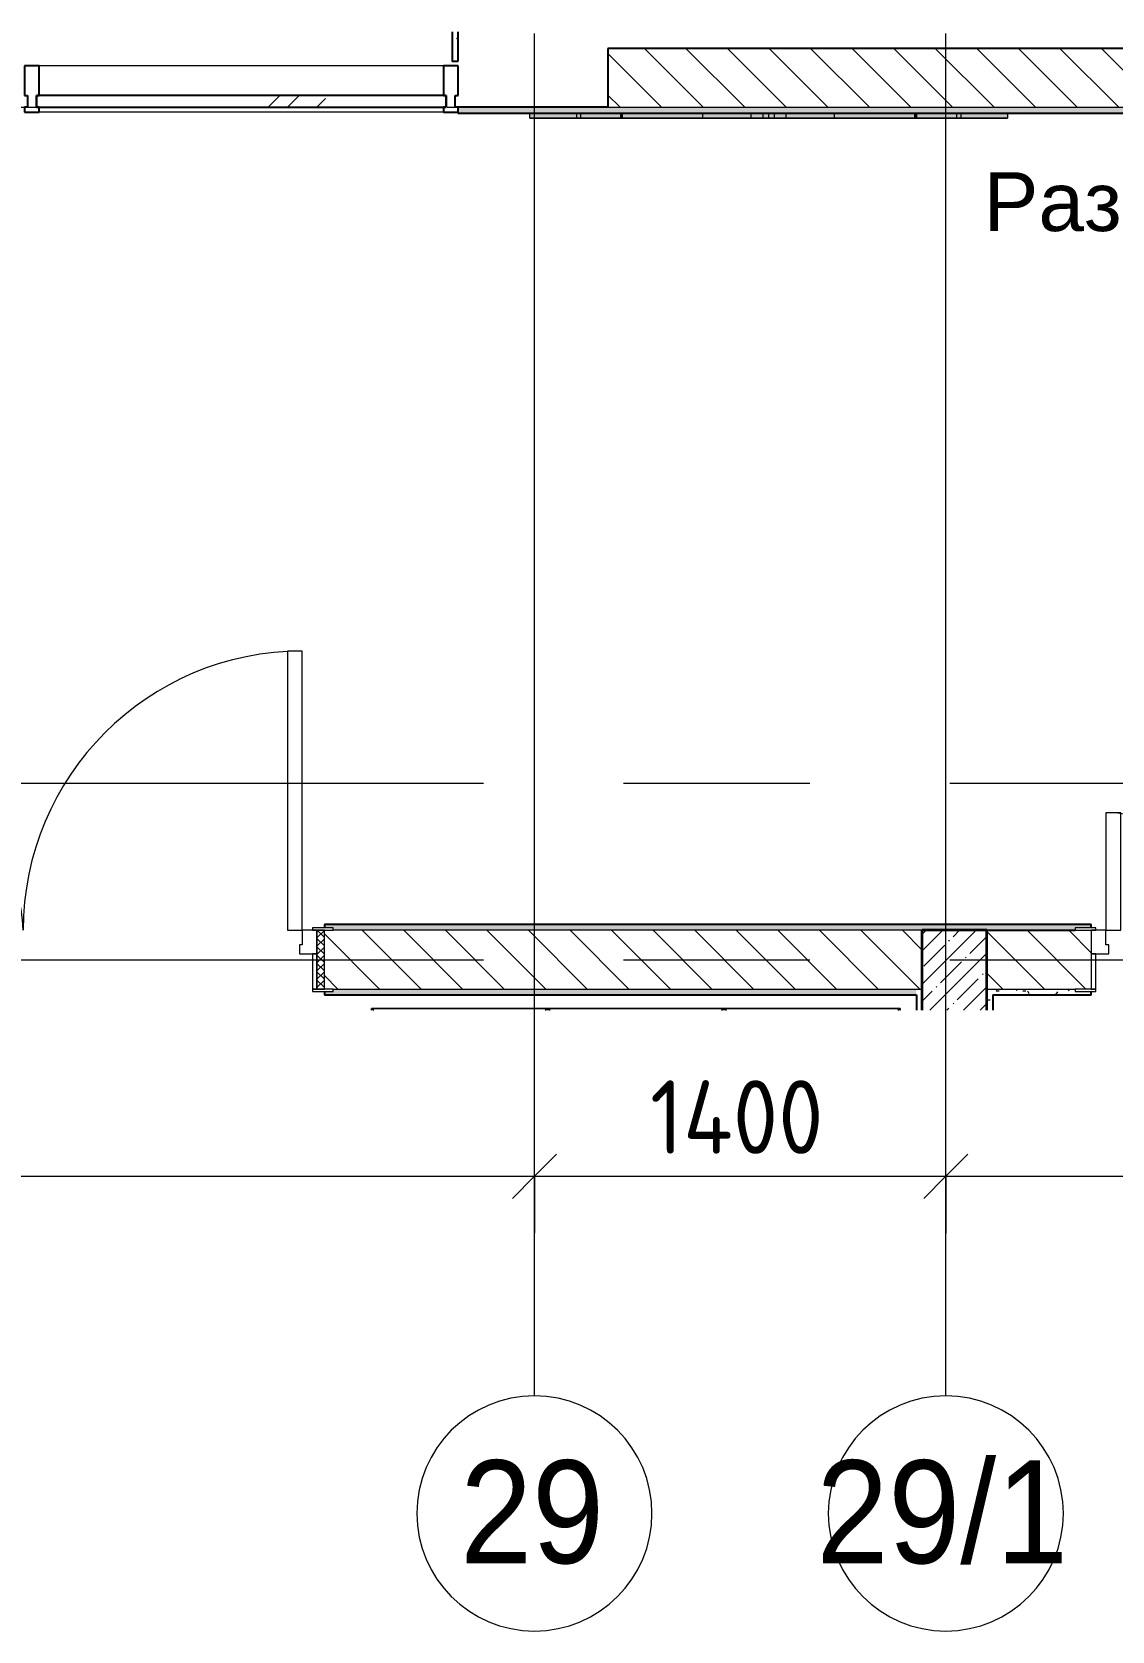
# Model space of a CAD drawing. Header units: millimetres. Extents: x 95863 to 181387, y -1987 to 13800.
# Drawn here: x 104100 to 107776, y 8216 to 13656 of the extents above; entities that cross this region are included whole.
import ezdxf

# ---------------------------------------------------------------- set-up
doc = ezdxf.new("R2010")
doc.units = ezdxf.units.MM
doc.linetypes.add('Осевая', pattern=[3175, 635, -476.25, 1587.5, -476.25])
for name, color, linetype, lineweight in [('A-ANNO-DIMS', 7, 'Continuous', 9), ('A-ANNO-DIMS-100', 7, 'Continuous', 9), ('A-DOOR', 7, 'Continuous', 9), ('A-DOOR-1', 7, 'Continuous', 13), ('A-DOOR-FRAM', 7, 'Continuous', 13), ('A-DOOR-FRAM-1', 7, 'Continuous', 9), ('A-GLAZ-CURT', 7, 'Continuous', 9), ('A-GLAZ-CURT-1', 7, 'Continuous', 25), ('A-GLAZ-CWMG', 7, 'Continuous', 9), ('A-GLAZ-CWMG-1', 7, 'Continuous', 25), ('A-WALL-2', 7, 'Continuous', 9), ('G-ANNO-SYMB', 7, 'Continuous', 9), ('I-WALL', 7, 'Continuous', 9), ('Оси', 7, 'Continuous', 9), ('Оси-1', 7, 'Continuous', 20), ('Оси-2', 7, 'Осевая', 9)]:
    doc.layers.add(name, color=color, linetype=linetype, lineweight=lineweight)
for name, color, linetype, lineweight, true_color in [('A-WALL-1', 7, 'Continuous', 25, 0x3c3c3c), ('A-WALL-3', 7, 'Continuous', 35, 0x3c3c3c), ('A-WALL-FNSH-1', 7, 'Continuous', 13, 0x3c3c3c), ('I-FURN-1', 7, 'Continuous', 9, 0xf0f0f0)]:
    doc.layers.add(name, color=color, linetype=linetype, lineweight=lineweight, true_color=true_color)
doc.layers.add('I-FURN-2', color=7, linetype='Continuous', lineweight=9, transparency=1)
doc.styles.add('Arial', font='arial.ttf', dxfattribs={"width": 0.9, "height": 350})
doc.styles.add('Arial_1', font='arial.ttf', dxfattribs={"height": 200})
doc.styles.add('ISOCPEUR', font='isocpeur.ttf', dxfattribs={"width": 0.9, "height": 250})
doc.dimstyles.new('ISO-2_5_0_9К_БОЛЬШОЙ', dxfattribs={"dimscale": 304.8, "dimtxt": 248.995294, "dimasz": 0.492126, "dimexe": 0.393701, "dimexo": 0.984252, "dimgap": 0, "dimtad": 1, "dimdec": 0, "dimrnd": 10, "dimzin": 0, "dimdsep": 46, "dimtxsty": 'ISOCPEUR', "dimblk1": 'OBLIQUE', "dimblk2": 'OBLIQUE', "dimsah": 1, "dimcen": 0.09, "dimdle": 0.393701, "dimazin": 0, "dimtfac": 1, "dimtdec": 4, "dimtix": 1, "dimtmove": 0, "dimatfit": 3, "dimfxl": 1, "dimtvp": 1, "dimtolj": 1, "dimtzin": 0, "dimarcsym": 2})
pattern_1 = [(135, (0, 0), (-70.71068, -70.71068), [])]
pattern_2 = [(0, (0, 0), (121.92, 30.48), [10.058, -81.382, 10.058, -81.382, -487.68]), (0, (0, 0), (121.92, 30.48), [-182.88, 10.058, -172.822, 10.058, -81.382, -213.36]), (0, (0, 0), (121.92, 30.48), [-457.2, 10.058, -50.902, 10.058, -142.342]), (120, (45.72, 15.24), (-87.356454, 90.345817), [10.058, -81.382, 10.058, -81.382, -487.68]), (120, (45.72, 15.24), (-87.356454, 90.345817), [-182.88, 10.058, -172.822, 10.058, -81.382, -213.36]), (120, (45.72, 15.24), (-87.356454, 90.345817), [-457.2, 10.058, -50.902, 10.058, -142.342]), (240, (60.96, 76.2), (-34.563546, -120.825817), [10.058, -81.382, 10.058, -81.382, -487.68]), (240, (60.96, 76.2), (-34.563546, -120.825817), [-182.88, 10.058, -172.822, 10.058, -81.382, -213.36]), (240, (60.96, 76.2), (-34.563546, -120.825817), [-457.2, 10.058, -50.902, 10.058, -142.342])]

# ---------------------------------------------------------------- blocks, each defined once
blk = doc.blocks.new('110_Дверь_СКБ_2Ст - Д-2а_л_ Из коридора на лестницу-32216062-План разверток пом_ 2_56_ Этаж 2')
at = {"layer": 'A-DOOR'}
for centre, radius, start, end in [((662.5, 100), 900, 90, 180), ((-637.5, 100), 400, 360, 90)]:
    blk.add_arc(centre, radius, start, end, dxfattribs=at)
at = {"layer": 'A-DOOR-1'}
for p, q in [((662.5, 1000), (612.5, 1000)), ((612.5, 1000), (612.5, 100)), ((662.5, 100), (662.5, 1000)), ((-637.5, 500), (-637.5, 100)), ((-587.5, 500), (-637.5, 500)), ((-587.5, 100), (-587.5, 500)), ((-637.5, 100), (-587.5, 100)), ((612.5, 100), (662.5, 100))]:
    blk.add_line(p, q, dxfattribs=at)
at = {"layer": 'A-DOOR-FRAM'}
for p, q in [((-672.5, 108), (-742.5, 108)), ((-742.5, 108), (-742.5, 100)), ((-742.5, 100), (-672.5, 100)), ((-637.5, 100), (-687.5, 100)), ((-687.5, 100), (-687.5, 20)), ((-672.5, 100), (-672.5, 108)), ((-637.5, 50), (-637.5, 100)), ((662.5, 100), (662.5, 50)), ((712.5, 100), (662.5, 100)), ((767.5, 108), (697.5, 108)), ((697.5, 108), (697.5, 100)), ((697.5, 100), (767.5, 100)), ((712.5, 20), (712.5, 100)), ((767.5, 100), (767.5, 108)), ((-687.5, 20), (-627.5, 20)), ((-672.5, 20), (-687.5, 20)), ((-687.5, 20), (-687.5, -100)), ((-672.5, -100), (-672.5, 20)), ((-627.5, 50), (-637.5, 50)), ((-627.5, 20), (-627.5, 50)), ((662.5, 50), (652.5, 50)), ((652.5, 50), (652.5, 20)), ((652.5, 20), (712.5, 20)), ((712.5, 20), (697.5, 20)), ((697.5, 20), (697.5, -100)), ((712.5, -100), (712.5, 20)), ((-672.5, -100), (-742.5, -100)), ((-742.5, -100), (-742.5, -108)), ((-742.5, -108), (-672.5, -108)), ((-687.5, -100), (-672.5, -100)), ((-672.5, -108), (-672.5, -100)), ((697.5, -100), (712.5, -100)), ((767.5, -100), (697.5, -100)), ((697.5, -100), (697.5, -108)), ((697.5, -108), (767.5, -108)), ((767.5, -108), (767.5, -100))]:
    blk.add_line(p, q, dxfattribs=at)
blk = doc.blocks.new('110_Дверь_СКБ_2Ст - Д-6_л__ ДОО_Дв_1450x2100h_Дверь из раздевальной в коридор-25835678-План разверток пом_ 2_56_ Этаж 2')
at = {"layer": 'A-DOOR'}
h = blk.add_hatch(dxfattribs=at)
h.set_pattern_fill('FP_6', color=256, style=0, pattern_type=2)
h.set_pattern_definition([(135, (1576.41, 164.685), (-14.14214, -14.14214), []), (225, (1576.41, 164.685), (14.14214, -14.14214), [])])
h.paths.add_polyline_path([(737.5, -100), (737.5, 100), (712.5, 100), (712.5, -100)])
at = {"layer": 'A-DOOR-FRAM-1'}
h = blk.add_hatch(dxfattribs=at)
h.set_pattern_fill('FP_7', color=256, style=0, pattern_type=2)
h.set_pattern_definition([(45, (-546.384, 164.685), (-14.1421, 14.1421), []), (135, (-546.384, 164.685), (-14.1421, -14.1421), [])])
h.paths.add_polyline_path([(-687.5, -100), (-687.5, 100), (-712.5, 100), (-712.5, -100)])
at = {"layer": 'A-DOOR'}
for centre, radius, start, end in [((662.5, 100), 950, 90, 180), ((-637.5, 100), 350, 360, 90)]:
    blk.add_arc(centre, radius, start, end, dxfattribs=at)
at = {"layer": 'A-DOOR-1'}
for p, q in [((662.5, 1050), (612.5, 1050)), ((612.5, 1050), (612.5, 100)), ((662.5, 100), (662.5, 1050)), ((-637.5, 450), (-637.5, 100)), ((-587.5, 450), (-637.5, 450)), ((-587.5, 100), (-587.5, 450)), ((-637.5, 100), (-587.5, 100)), ((612.5, 100), (662.5, 100))]:
    blk.add_line(p, q, dxfattribs=at)
at = {"layer": 'A-DOOR-FRAM'}
for p, q in [((-672.5, 108), (-742.5, 108)), ((-742.5, 108), (-742.5, 100)), ((-742.5, 100), (-672.5, 100)), ((-687.5, 100), (-712.5, 100)), ((-712.5, 100), (-712.5, -100)), ((-637.5, 100), (-687.5, 100)), ((-687.5, 100), (-687.5, 20)), ((-687.5, -100), (-687.5, 100)), ((-672.5, 100), (-672.5, 108)), ((-637.5, 50), (-637.5, 100)), ((662.5, 100), (662.5, 50)), ((712.5, 100), (662.5, 100)), ((767.5, 108), (697.5, 108)), ((697.5, 108), (697.5, 100)), ((697.5, 100), (767.5, 100)), ((712.5, 20), (712.5, 100)), ((737.5, 100), (712.5, 100)), ((712.5, 100), (712.5, -100)), ((737.5, -100), (737.5, 100)), ((767.5, 100), (767.5, 108)), ((-687.5, 20), (-627.5, 20)), ((-672.5, 20), (-687.5, 20)), ((-687.5, 20), (-687.5, -100)), ((-672.5, -100), (-672.5, 20)), ((-627.5, 50), (-637.5, 50)), ((-627.5, 20), (-627.5, 50)), ((662.5, 50), (652.5, 50)), ((652.5, 50), (652.5, 20)), ((652.5, 20), (712.5, 20)), ((712.5, 20), (697.5, 20)), ((697.5, 20), (697.5, -100)), ((712.5, -100), (712.5, 20)), ((-672.5, -100), (-742.5, -100)), ((-742.5, -100), (-742.5, -108)), ((-742.5, -108), (-672.5, -108)), ((-712.5, -100), (-687.5, -100)), ((-687.5, -100), (-672.5, -100)), ((-672.5, -108), (-672.5, -100)), ((697.5, -100), (712.5, -100)), ((767.5, -100), (697.5, -100)), ((697.5, -100), (697.5, -108)), ((697.5, -108), (767.5, -108)), ((712.5, -100), (737.5, -100)), ((767.5, -108), (767.5, -100))]:
    blk.add_line(p, q, dxfattribs=at)
blk = doc.blocks.new('Шкаф параметрический - 1_257-25586514-План разверток пом_ 2_56_ Этаж 2')
at = {"layer": 'I-FURN-1'}
for p, q in [((0, 400), (8.6, 394.2)), ((600, 400), (0, 400)), ((0, 400), (0, 394.2)), ((0, 394.2), (0, 400)), ((0, 400), (600, 400)), ((591.4, 394.2), (600, 400)), ((600, 394.2), (600, 400)), ((600, 400), (600, 394.2))]:
    blk.add_line(p, q, dxfattribs=at)
blk = doc.blocks.new('Дерево_ декор - Дерево_ декор-30717852-План разверток пом_ 2_56_ Этаж 2')
at = {"layer": 'I-FURN-2'}
for points in [[(-653.9, -8.3), (-812.9, -8.3), (-812.9, -24.3), (-639, -24.3), (-639, -8.3), (-644.7, -8.3)], [(-308.4, -8.3), (-653.9, -8.3), (-653.9, -24.3), (-224.5, -24.3), (-224.5, -8.3), (-263.2, -8.3)], [(-497.5, -8.3), (-503.8, -8.3), (-503.8, -24.3), (-497.5, -24.3), (-497.5, -19.6)], [(208.4, -8.3), (-224.5, -8.3), (-224.5, -24.3), (224.5, -24.3), (224.5, -8.3)], [(624.7, -8.3), (224.5, -8.3), (224.5, -24.3), (653.9, -24.3), (653.9, -8.3), (644.7, -8.3)], [(497.5, -8.3), (497.5, -24.3), (503.8, -24.3), (503.8, -8.3)], [(769.7, -8.3), (639, -8.3), (639, -24.3), (812.9, -24.3), (812.9, -8.3), (795.5, -8.3)]]:
    blk.add_hatch(color=256, dxfattribs=at).paths.add_polyline_path(points)
at = {"layer": 'I-FURN-1'}
for p, q in [((-813.4, -8.3), (-813.4, -24.3)), ((-654.2, -8.3), (-812.9, -8.3)), ((-812.9, -8.3), (-654.4, -8.3)), ((-812.9, -24.3), (-782.9, -24.3)), ((-654.4, -24.3), (-812.9, -24.3)), ((-782.9, -24.3), (-654.2, -24.3)), ((-654.5, -8.3), (-654.5, -24.3)), ((-654.5, -8.3), (-224.5, -8.3)), ((-224.5, -24.3), (-654.5, -24.3)), ((-654.4, -8.3), (-639, -8.3)), ((-639, -24.3), (-654.4, -24.3)), ((-639, -8.3), (-654.3, -8.3)), ((-654.3, -24.3), (-639, -24.3)), ((-639.5, -8.3), (-654.2, -8.3)), ((-654.2, -24.3), (-639.5, -24.3)), ((-497.5, -8.3), (-639.5, -8.3)), ((-639.5, -24.3), (-553.7, -24.3)), ((-639, -24.3), (-639, -8.3)), ((-553.7, -24.3), (-497.5, -24.3)), ((-503.8, -8.3), (-503.8, -24.3)), ((-498.6, -8.3), (-503.8, -8.3)), ((-503.8, -8.3), (-503.8, -8.3)), ((-503.8, -8.3), (-497.5, -8.3)), ((-503.8, -24.3), (-503.8, -24.3)), ((-503.8, -24.3), (-498.6, -24.3)), ((-497.5, -24.3), (-503.8, -24.3)), ((-18.7, -8.3), (-497.8, -8.3)), ((-497.8, -24.3), (-375.5, -24.3)), ((-497.5, -8.3), (-497.5, -24.3)), ((-375.5, -24.3), (-273.2, -24.3)), ((-273.2, -24.3), (-219.3, -24.3)), ((-224.5, -8.3), (224.5, -8.3)), ((-224.5, -8.3), (-224.5, -24.3)), ((224.5, -24.3), (-224.5, -24.3)), ((-219.3, -24.3), (-166.8, -24.3)), ((-166.8, -24.3), (-75.2, -24.3)), ((-75.2, -24.3), (-18.7, -24.3)), ((0, -8.3), (-60, -8.3)), ((-60, -8.3), (-19.2, -8.3)), ((-60, -8.3), (-60, -24.3)), ((-19.2, -24.3), (-60, -24.3)), ((-60, -24.3), (0, -24.3)), ((-19.2, -8.3), (0, -8.3)), ((-19.2, -24.3), (-19.2, -8.3)), ((0, -24.3), (-19.2, -24.3)), ((-7.5, -8.3), (-18.4, -8.3)), ((-18.4, -24.3), (-7.5, -24.3)), ((0, -8.3), (-7.5, -8.3)), ((-7.5, -24.3), (0, -24.3)), ((7.5, -8.3), (0, -8.3)), ((0, -8.3), (0, -24.3)), ((60, -8.3), (0, -8.3)), ((0, -8.3), (19.2, -8.3)), ((0, -8.3), (0, -24.3)), ((0, -24.3), (7.5, -24.3)), ((19.2, -24.3), (0, -24.3)), ((0, -24.3), (60, -24.3)), ((14.9, -8.3), (7.5, -8.3)), ((7.5, -24.3), (18.4, -24.3)), ((18.4, -8.3), (14.9, -8.3)), ((497.8, -8.3), (18.7, -8.3)), ((18.7, -24.3), (40.3, -24.3)), ((19.2, -8.3), (60, -8.3)), ((19.2, -8.3), (19.2, -24.3)), ((60, -24.3), (19.2, -24.3)), ((40.3, -24.3), (219.3, -24.3)), ((60, -8.3), (60, -24.3)), ((219.3, -24.3), (273.2, -24.3)), ((224.5, -8.3), (654.5, -8.3)), ((224.5, -8.3), (224.5, -24.3)), ((654.5, -24.3), (224.5, -24.3)), ((273.2, -24.3), (326, -24.3)), ((326, -24.3), (419.2, -24.3)), ((419.2, -24.3), (482.2, -24.3)), ((482.2, -24.3), (497.8, -24.3)), ((639.5, -8.3), (497.5, -8.3)), ((497.5, -8.3), (503.8, -8.3)), ((497.5, -8.3), (497.5, -24.3)), ((503.8, -24.3), (497.5, -24.3)), ((497.5, -24.3), (609.7, -24.3)), ((503.8, -8.3), (498.6, -8.3)), ((498.6, -24.3), (503.8, -24.3)), ((503.8, -24.3), (503.8, -8.3)), ((503.8, -8.3), (503.8, -8.3)), ((503.8, -24.3), (503.8, -24.3)), ((609.7, -24.3), (639.5, -24.3)), ((654.3, -8.3), (639, -8.3)), ((639, -8.3), (654.4, -8.3)), ((639, -8.3), (639, -24.3)), ((654.4, -24.3), (639, -24.3)), ((639, -24.3), (654.3, -24.3)), ((654.2, -8.3), (639.5, -8.3)), ((639.5, -24.3), (812.9, -24.3)), ((812.9, -8.3), (654.2, -8.3)), ((654.4, -8.3), (812.9, -8.3)), ((812.9, -24.3), (654.4, -24.3)), ((654.5, -24.3), (654.5, -8.3)), ((813.4, -24.3), (813.4, -8.3))]:
    blk.add_line(p, q, dxfattribs=at)
blk = doc.blocks.new('Прямоугольный импост - Импост структурный с накладкой - 160мм Темный-30756008-План разверток пом_ 2_56_ Этаж 2')
at = {"layer": 'A-GLAZ-CWMG-1'}
for p, q in [((-50, 0), (-50, 17)), ((-50, 17), (0, 17)), ((-40, 0), (-50, 0)), ((-40, -40), (-40, 0)), ((0, 0), (-10, 0)), ((-10, 0), (-10, -40)), ((0, 17), (0, 0)), ((-50, -140), (-50, -40)), ((-50, -40), (-40, -40)), ((-10, -40), (0, -40)), ((0, -40), (0, -140)), ((0, -140), (-50, -140))]:
    blk.add_line(p, q, dxfattribs=at)
blk = doc.blocks.new('Системная панель - Стекло - 40мм-32427251-План разверток пом_ 2_56_ Этаж 2')
at = {"layer": 'A-GLAZ-CURT'}
h = blk.add_hatch(dxfattribs=at)
h.set_pattern_fill('FP_13', color=256, style=0, pattern_type=2)
h.set_pattern_definition([(45, (-104912.5, -13300), (-282.8427, 282.8427), [200, -600]), (45, (-105112.5, -13400), (-282.8427, 282.8427), [600, -200]), (45, (-104712.5, -13500), (-282.8427, 282.8427), [200, -600])])
h.paths.add_polyline_path([(-697.5, 0), (697.5, 0), (697.5, 40), (-697.5, 40)])
at = {"layer": 'A-GLAZ-CURT-1'}
for p, q in [((697.5, 40), (-697.5, 40)), ((-697.5, 40), (-697.5, 0)), ((697.5, 0), (697.5, 40)), ((-697.5, 0), (697.5, 0))]:
    blk.add_line(p, q, dxfattribs=at)
blk = doc.blocks.new('Прямоугольный импост - Импост структурный с накладкой - 160мм Темный-32427249-План разверток пом_ 2_56_ Этаж 2')
at = {"layer": 'A-GLAZ-CWMG'}
for p, q in [((105500, 13540), (104125, 13540)), ((105500, 13383), (104125, 13383))]:
    blk.add_line(p, q, dxfattribs=at)
blk = doc.blocks.new('Прямоугольный импост - Импост структурный с накладкой - 160мм Темный-30755591-План разверток пом_ 2_56_ Этаж 2')
at = {"layer": 'A-GLAZ-CWMG-1'}
for p, q in [((-25, 0), (-25, 17)), ((-25, 17), (25, 17)), ((-15, 0), (-25, 0)), ((-15, -40), (-15, 0)), ((25, 0), (15, 0)), ((15, 0), (15, -40)), ((25, 17), (25, 0)), ((-25, -140), (-25, -40)), ((-25, -40), (-15, -40)), ((15, -40), (25, -40)), ((25, -40), (25, -140)), ((25, -140), (-25, -140))]:
    blk.add_line(p, q, dxfattribs=at)
blk = doc.blocks.new('Ось сетки - D8-29747960-План разверток пом_ 2_56_ Этаж 2')
at = {"layer": 'Оси-1'}
for start, end in [(360, 180), (180, 360)]:
    blk.add_arc((0, 0), 4, start, end, dxfattribs=at)
blk = doc.blocks.new('DIMBLOCK3-План разверток пом_ 2_56_ Этаж 2')
at = {"layer": 'A-ANNO-DIMS-100'}
for p, q in [((100710, 9569.2), (100710, 9883.1)), ((105810, 9569.2), (105810, 9883.1)), ((100710, 9763.1), (105810, 9763.1)), ((100710, 9763.1), (100710, 9569.2)), ((105810, 9763.1), (105810, 9569.2))]:
    blk.add_line(p, q, dxfattribs=at)
at = {"layer": 'A-ANNO-DIMS-100', "lineweight": 20}
for p, q in [((100710, 9763.1), (100785, 9838.1)), ((105810, 9763.1), (105885, 9838.1)), ((100710, 9763.1), (100635, 9688.1)), ((105810, 9763.1), (105735, 9688.1))]:
    blk.add_line(p, q, dxfattribs=at)
at = {"layer": 'A-ANNO-DIMS-100', "color": 0, "insert": (102965.5, 10089.7), "char_height": 250, "width": 706.764, "attachment_point": 1, "line_spacing_factor": 1.149209, "style": 'ISOCPEUR'}
blk.add_mtext('5100', dxfattribs=at)
blk = doc.blocks.new('_Oblique')
at = {"color": 0, "linetype": 'ByBlock', "lineweight": -2}
blk.add_line((-0.5, -0.5), (0.5, 0.5), dxfattribs=at)
blk = doc.blocks.new('DIMBLOCK4-План разверток пом_ 2_56_ Этаж 2')
at = {"layer": 'A-ANNO-DIMS-100'}
for p, q in [((105810, 9569.2), (105810, 9883.1)), ((107210, 9569.2), (107210, 9883.1)), ((105810, 9763.1), (107210, 9763.1)), ((105810, 9763.1), (105810, 9569.2)), ((107210, 9763.1), (107210, 9569.2))]:
    blk.add_line(p, q, dxfattribs=at)
at = {"layer": 'A-ANNO-DIMS-100', "lineweight": 20}
for p, q in [((105810, 9763.1), (105885, 9838.1)), ((107210, 9763.1), (107285, 9838.1)), ((105810, 9763.1), (105735, 9688.1)), ((107210, 9763.1), (107135, 9688.1))]:
    blk.add_line(p, q, dxfattribs=at)
at = {"layer": 'A-ANNO-DIMS-100', "color": 0, "insert": (106203.5, 10089.7), "char_height": 250, "width": 735.494, "attachment_point": 1, "line_spacing_factor": 1.149209, "style": 'ISOCPEUR'}
blk.add_mtext('1400', dxfattribs=at)
blk = doc.blocks.new('DIMBLOCK5-План разверток пом_ 2_56_ Этаж 2')
at = {"layer": 'A-ANNO-DIMS-100'}
for p, q in [((107210, 9569.2), (107210, 9883.1)), ((110710, 9569.2), (110710, 9883.1)), ((107210, 9763.1), (110710, 9763.1)), ((107210, 9763.1), (107210, 9569.2)), ((110710, 9763.1), (110710, 9569.2))]:
    blk.add_line(p, q, dxfattribs=at)
at = {"layer": 'A-ANNO-DIMS-100', "lineweight": 20}
for p, q in [((107210, 9763.1), (107285, 9838.1)), ((110710, 9763.1), (110785, 9838.1)), ((107210, 9763.1), (107135, 9688.1)), ((110710, 9763.1), (110635, 9688.1))]:
    blk.add_line(p, q, dxfattribs=at)
at = {"layer": 'A-ANNO-DIMS-100', "color": 0, "insert": (108644, 10089.7), "char_height": 250, "width": 758.478, "attachment_point": 1, "line_spacing_factor": 1.149209, "style": 'ISOCPEUR'}
blk.add_mtext('3500', dxfattribs=at)

msp = doc.modelspace()

# ---------------------------------------------------------------- hatches: boundary and pattern name
at = {"layer": 'I-WALL'}
h = msp.add_hatch(dxfattribs=at)
h.set_pattern_fill('FP_10', color=256, style=0, pattern_type=2)
h.set_pattern_definition(pattern_2)
h.paths.add_polyline_path([(105550, 13557), (105550, 13655.7135), (105530, 13655.7135), (105530, 13557)])
h = msp.add_hatch(dxfattribs=at)
h.set_pattern_fill('FP_1', color=256, style=0, pattern_type=2)
h.set_pattern_definition(pattern_1)
h.paths.add_polyline_path([(110550, 13400), (110550, 13600), (106060, 13600), (106060, 13400), (110425.6003, 13400)])
h = msp.add_hatch(dxfattribs=at)
h.set_pattern_fill('FP_10', color=256, style=0, pattern_type=2)
h.set_pattern_definition(pattern_2)
h.paths.add_polyline_path([(110425.6003, 13380), (111050.5, 13380), (111050.5, 13400), (105549.5, 13400), (105549.5, 13380), (107423.2635, 13380)])
h = msp.add_hatch(dxfattribs=at)
h.set_pattern_fill('FP_10', color=256, style=0, pattern_type=2)
h.set_pattern_definition(pattern_2)
h.paths.add_polyline_path([(120933.7793, 10600), (121190, 10600), (121189, 10620), (111180, 10620), (111180, 10608), (111210, 10608), (111210, 10600), (119432.6109, 10600)])
h.paths.add_polyline_path([(110200, 10600), (110200, 10608), (110230, 10608), (110230, 10620), (109104.9999, 10620), (109104.9999, 10608), (109159.9999, 10608), (109159.9999, 10600)])
h.paths.add_polyline_path([(107130, 10600), (107649.9999, 10600), (107649.9999, 10608), (107704.9999, 10608), (107704.9999, 10620), (105095, 10620), (105095, 10608), (105125, 10608), (105125, 10600)])
h.paths.add_polyline_path([(102919.7582, 10600), (103615, 10600), (103615, 10608), (103645, 10608), (103645, 10620), (100808.9999, 10620), (100808.9999, 10600), (101610, 10600)])
h = msp.add_hatch(dxfattribs=at)
h.set_pattern_fill('FP_1', color=256, style=0, pattern_type=2)
h.set_pattern_definition(pattern_1)
h.paths.add_polyline_path([(107110, 10400), (107130, 10400), (107130, 10600), (105095, 10600), (105095, 10400), (105125, 10400)])
h.paths.add_polyline_path([(103615, 10400), (103645, 10400), (103645, 10600), (101610, 10600), (101610, 10400), (102919.7582, 10400)])
h = msp.add_hatch(dxfattribs=at)
h.set_pattern_fill('FP_3', color=256, style=0, pattern_type=2)
h.set_pattern_definition([(45, (0, 0), (-57.024626, 57.024626), []), (45, (57.025, 0), (-57.024626, 57.024626), [100.806, -20.161, 3.353, -16.808])])
h.paths.add_polyline_path([(107350, 10328.2569), (107350, 10600), (107130, 10600), (107130, 10328.2569), (107348.5735, 10328.2569)])
h = msp.add_hatch(dxfattribs=at)
h.set_pattern_fill('FP_1', color=256, style=0, pattern_type=2)
h.set_pattern_definition(pattern_1)
h.paths.add_polyline_path([(120933.7793, 10400), (121210, 10400), (121210, 10600), (119330, 10600), (119330, 10400), (119432.6109, 10400)])
h.paths.add_polyline_path([(111210, 10400), (111929.9999, 10400), (111929.9999, 10600), (111180, 10600), (111180, 10400)])
h.paths.add_polyline_path([(110050, 10400), (110230, 10400), (110230, 10600), (109104.9999, 10600), (109104.9999, 10400), (109749.9999, 10400)])
h.paths.add_polyline_path([(107704.9999, 10400), (107704.9999, 10600), (107350, 10600), (107350, 10400), (107649.9999, 10400)])
h = msp.add_hatch(dxfattribs=at)
h.set_pattern_fill('FP_10', color=256, style=0, pattern_type=2)
h.set_pattern_definition(pattern_2)
h.paths.add_polyline_path([(107110, 10380), (107110, 10400), (105125, 10400), (105125, 10392), (105095, 10392), (105095, 10380), (105125, 10380)])
h.paths.add_polyline_path([(102919.7582, 10380), (103645, 10380), (103645, 10392), (103615, 10392), (103615, 10400), (101610, 10400), (101610, 10380), (101630, 10380)])
h = msp.add_hatch(dxfattribs=at)
h.set_pattern_fill('FP_10', color=256, style=0, pattern_type=2)
h.set_pattern_definition(pattern_2)
h.paths.add_polyline_path([(107130, 10328.2569), (107130, 10400), (107110, 10400), (107110.0992, 10328.2569)])
h = msp.add_hatch(dxfattribs=at)
h.set_pattern_fill('FP_10', color=256, style=0, pattern_type=2)
h.set_pattern_definition(pattern_2)
h.paths.add_polyline_path([(109649.9999, 10380), (109649.9999, 10400), (109159.9999, 10400), (109159.9999, 10392), (109104.9999, 10392), (109104.9999, 10380), (109159.9999, 10380)])
h.paths.add_polyline_path([(107649.9999, 10380), (107704.9999, 10380), (107704.9999, 10392), (107649.9999, 10392), (107649.9999, 10400), (107350, 10400), (107350, 10380), (107423.2635, 10380)])
h = msp.add_hatch(dxfattribs=at)
h.set_pattern_fill('FP_10', color=256, style=0, pattern_type=2)
h.set_pattern_definition(pattern_2)
h.paths.add_polyline_path([(107369.8728, 10328.2569), (107370, 10328.2569), (107370, 10380), (107350, 10380), (107350, 10328.2569)])

# ---------------------------------------------------------------- linework, layer by layer
at = {"layer": 'A-WALL-1'}
for p, q in [((105530, 13655.7135), (105530, 13557)), ((105550, 13557), (105550, 13655.7135)), ((109440, 13600), (106060, 13600)), ((106060, 13600), (106060, 13400)), ((105530, 13557), (105550, 13557)), ((106060, 13400), (105549.5, 13400)), ((105549.5, 13400), (105549.5, 13380)), ((105549.5, 13380), (111050.5, 13380)), ((107704.9999, 10620), (105095, 10620)), ((105095, 10620), (105095, 10608)), ((107704.9999, 10608), (107704.9999, 10620)), ((107350, 10600), (107649.9999, 10600)), ((105095, 10392), (105095, 10380)), ((107704.9999, 10380), (107704.9999, 10392)), ((105095, 10380), (107110, 10380)), ((107110, 10380), (107110, 10328.2569)), ((107370, 10380), (107704.9999, 10380)), ((107370, 10380), (107370, 10328.2569))]:
    msp.add_line(p, q, dxfattribs=at)
at = {"layer": 'A-WALL-2'}
for p, q in [((106060, 13400), (110550, 13400)), ((107130, 10600), (105125, 10600)), ((105125, 10400), (107130, 10400)), ((107350, 10400), (107649.9999, 10400))]:
    msp.add_line(p, q, dxfattribs=at)
at = {"layer": 'A-WALL-3'}
for p, q in [((107350, 10600), (107130, 10600)), ((107130, 10328.2569), (107130, 10600)), ((107350, 10328.2569), (107350, 10600))]:
    msp.add_line(p, q, dxfattribs=at)
at = {"layer": 'A-WALL-FNSH-1'}
for p, q in [((105529, 13655.7135), (105529, 13557)), ((105529, 13557), (105530, 13557)), ((105550, 13380), (105550, 13379)), ((105550, 13379), (108320, 13379)), ((107704.9999, 10621), (105095, 10621)), ((105095, 10621), (105095, 10620)), ((107704.9999, 10620), (107704.9999, 10621)), ((105095, 10380), (105095, 10379)), ((105095, 10379), (107109, 10379)), ((107109, 10379), (107109, 10328.2569)), ((107371, 10379), (107704.9999, 10379)), ((107371, 10328.2569), (107371, 10379)), ((107704.9999, 10379), (107704.9999, 10380))]:
    msp.add_line(p, q, dxfattribs=at)
at = {"layer": 'Оси'}
for p, q in [((105810, 11358.588), (105810, 13650)), ((107210, 11358.588), (107210, 13650)), ((105810, 9016.3761), (105810, 11307.788)), ((107210, 9016.3761), (107210, 11307.788))]:
    msp.add_line(p, q, dxfattribs=at)
at = {"layer": 'Оси-2'}
for p, q in [((99162.6118, 13400), (119339.1443, 13400)), ((105810, 11307.788), (105810, 11358.588)), ((107210, 11307.788), (107210, 11358.588)), ((99762.6118, 11100), (119939.1443, 11100)), ((99762.6118, 10500), (119939.1443, 10500))]:
    msp.add_line(p, q, dxfattribs=at)

# ---------------------------------------------------------------- block references
at = {"layer": 'A-DOOR'}
for name, p in [('110_Дверь_СКБ_2Ст - Д-6_л__ ДОО_Дв_1450x2100h_Дверь из раздевальной в коридор-25835678-План разверток пом_ 2_56_ Этаж 2', (104357.5, 10500)), ('110_Дверь_СКБ_2Ст - Д-2а_л_ Из коридора на лестницу-32216062-План разверток пом_ 2_56_ Этаж 2', (108392.4999, 10500))]:
    msp.add_blockref(name, p, dxfattribs=at)
at = {"layer": 'A-GLAZ-CURT'}
msp.add_blockref('Системная панель - Стекло - 40мм-32427251-План разверток пом_ 2_56_ Этаж 2', (104812.5, 13400), dxfattribs=at)
at = {"layer": 'A-GLAZ-CWMG', "extrusion": (0, 0, -1), "rotation": 180}
for name, p in [('Прямоугольный импост - Импост структурный с накладкой - 160мм Темный-30755591-План разверток пом_ 2_56_ Этаж 2', (-104100, 13400)), ('Прямоугольный импост - Импост структурный с накладкой - 160мм Темный-30756008-План разверток пом_ 2_56_ Этаж 2', (-105550, 13400))]:
    msp.add_blockref(name, p, dxfattribs=at)
at = {"layer": 'A-GLAZ-CWMG'}
msp.add_blockref('Прямоугольный импост - Импост структурный с накладкой - 160мм Темный-32427249-План разверток пом_ 2_56_ Этаж 2', (0, 0), dxfattribs=at)
at = {"layer": 'I-FURN-1', "rotation": 180}
msp.add_blockref('Дерево_ декор - Дерево_ декор-30717852-План разверток пом_ 2_56_ Этаж 2', (106607.1313, 13354.7206), dxfattribs=at)
at = {"layer": 'I-FURN-1'}
for p in [(105255.014, 9934.0095), (105855.014, 9934.0095), (106455.014, 9934.0095)]:
    msp.add_blockref('Шкаф параметрический - 1_257-25586514-План разверток пом_ 2_56_ Этаж 2', p, dxfattribs=at)
at = {"layer": 'Оси-1', "xscale": 99.99999999999993, "yscale": 99.99999999999993, "zscale": 99.99999999999993}
for p in [(105810, 8616.3761), (107210, 8616.3761)]:
    msp.add_blockref('Ось сетки - D8-29747960-План разверток пом_ 2_56_ Этаж 2', p, dxfattribs=at)

# ---------------------------------------------------------------- texts
at = {"layer": 'G-ANNO-SYMB', "insert": (107338.6488, 13178.5549), "char_height": 200, "width": 1659.493125, "attachment_point": 1, "style": 'Arial_1'}
msp.add_mtext('Развертка', dxfattribs=at)
at = {"layer": 'Оси', "char_height": 350, "attachment_point": 1, "style": 'Arial'}
for s, insert, width in [('29/1', (106769.734, 8797.0227), 1060.632562), ('29', (105557.384, 8797.0227), 606.07575)]:
    msp.add_mtext(s, dxfattribs=dict(at, insert=insert, width=width))

# ---------------------------------------------------------------- dimensions: what is measured, and where the dimension line sits
at = {"layer": 'A-ANNO-DIMS'}
for base, p1, p2, override, picture, middle in [((105810, 9763.1147), (100710, 9869.1807), (105810, 9869.1807), {"dimpost": '<>', "dimfxl": 5100}, 'DIMBLOCK3-План разверток пом_ 2_56_ Этаж 2', (103260, 9888.1147)), ((107210, 9763.1147), (105810, 9869.1807), (107210, 9869.1807), {"dimpost": '<>', "dimfxl": 1400}, 'DIMBLOCK4-План разверток пом_ 2_56_ Этаж 2', (106510, 9888.1147)), ((110710, 9763.1147), (107210, 9869.1807), (110710, 9869.1807), {"dimpost": '<>', "dimfxl": 3500}, 'DIMBLOCK5-План разверток пом_ 2_56_ Этаж 2', (108960, 9888.1147))]:
    dim = msp.add_linear_dim(base=base, p1=p1, p2=p2, dimstyle='ISO-2_5_0_9К_БОЛЬШОЙ', override=override, dxfattribs=at)
    dim.commit()
    dim.dimension.update_dxf_attribs({"geometry": picture, "text_midpoint": middle})

doc.saveas('drawing.dxf')
